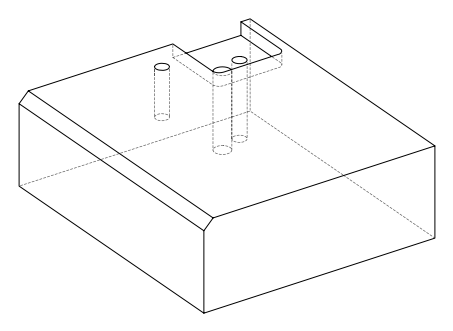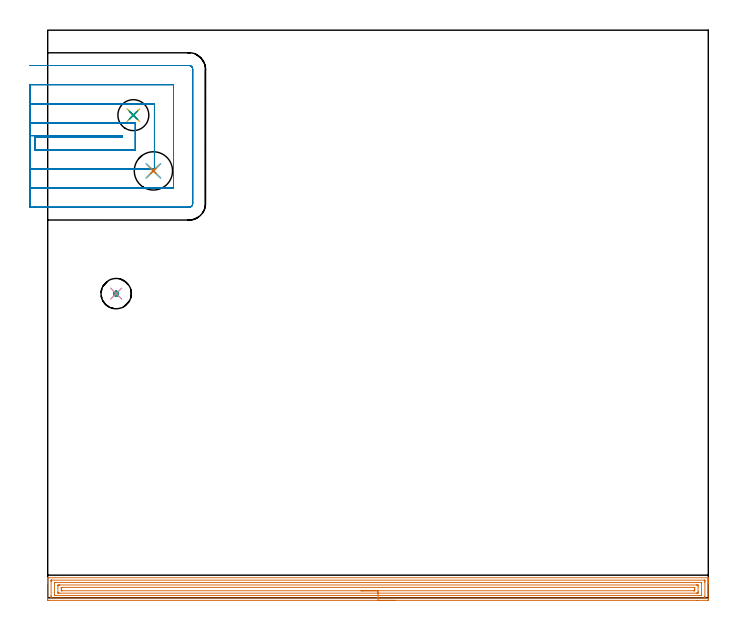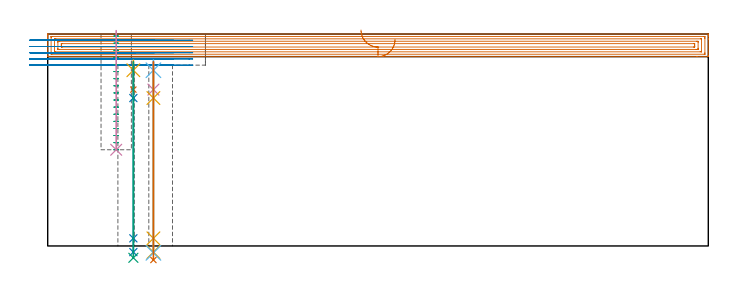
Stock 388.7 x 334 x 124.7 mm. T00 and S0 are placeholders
(PLAN: 13 operations, 10 tool changes, 32.4 min)
(1 AREA_MILL | FG_CHAMFER_SURFACE | UGT0205_001 | 15.82 min | 34375 mm3)
(2 MILL_SLOT | SLOT_PARTIAL_RECTANGULAR | UGT0201_133 | Follow Part, ap 3.75, ae 75% | 12.64 min | 166398 mm3)
(3 MILL_BLIND_HOLE_FROM_SOLID_MATERIAL | STEP1POCKET | UGT0201_133 | Spiral | 0.91 min | 16953 mm3)
(4 BORE_BLIND_HOLE | STEP1POCKET | UGT0332_075 | 0.28 min | 0 mm3)
(5 SPOT_DRILL | STEP1HOLE | NXT0321_9005460120000 | 0.05 min | 172 mm3)
(6 SPOT_DRILL_1 | STEP1HOLE_1 | NXT0321_9005460120000 | 0.05 min | 184 mm3)
(7 DRILL_BLIND_HOLE_INTO_CENTER | STEP1HOLE | NXT0301_067 | 0.07 min | 806 mm3)
(8 GUN_DRILL_THROUGH_HOLE | STEP1HOLE | UGT0307_006 | 0.55 min | 5903 mm3)
(9 DRILL_TO_ENLARGE_THROUGH_HOLE | STEP1HOLE | UGT0301_251 | 0.47 min | 20737 mm3)
(10 DRILL_BLIND_HOLE_INTO_CENTER_1 | STEP1HOLE_1 | NXT0301_067 | 0.07 min | 820 mm3)
(11 GUN_DRILL_THROUGH_HOLE_1 | STEP1HOLE_1 | UGT0307_006 | 0.53 min | 5895 mm3)
(12 DRILL_TO_ENLARGE_THROUGH_HOLE_1 | STEP1HOLE_1 | NXT0301_104 | 0.46 min | 9451 mm3)
(13 DRILL_TO_ENLARGE_THROUGH_HOLE_2 | STEP1HOLE_1 | UGT0301_054 | 0.47 min | 25906 mm3)
(TOOL UGT0205_001 | Chamfer Mill 20 x 3 x 45 deg. | D20 FL50 Z2)
(TOOL UGT0201_133 | Carbide End Mill 15.0 | D15 FL30 Z4)
(TOOL UGT0332_075 | 17.75 mm Rough Boring Bar | D17.75)
(TOOL NXT0321_9005460120000 | NC Spot Drill, 142deg, 12mm, Carbide, Uncoated | D12 PA142 FL30 Z2)
(TOOL NXT0301_067 | Carbide Drill 9.6mm [860.1-0960-029A1-MM 2214] | D9.6 PA140 FL47 Z2)
(TOOL UGT0307_006 | Gun Drill 9 mm | D9 PA130 FL24 Z1)
(TOOL UGT0301_251 | Twist Drill 18.2 mm | D18.2 PA118 FL135 Z2)
(TOOL NXT0301_104 | Carbide Drill 14mm [860.1-1400-112A1-MM 2214] | D14 PA140 FL123 Z2)
(TOOL UGT0301_054 | Twist Drill 22.5 mm | D22.5 PA118 FL155 Z2)
(OP 1 AREA_MILL)
G17 G21 G94 G90
T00 M6
G54
G17 G0 G90 X204.35 Y-1.5 S1061 M3
G43 Z134.7 H0
Z121.4
G94 G1 X204.312 Z120.528 F250.
X204.198 Z119.664
X204.009 Z118.812
X203.747 Z117.98
X203.413 Z117.174
X203.01 Z116.4
X202.542 Z115.664
X202.01 Z114.972
X201.421 Z114.329
X200.778 Z113.74
X200.086 Z113.208
X199.35 Z112.74
X198.576 Z112.337
X197.77 Z112.003
X196.938 Z111.741
X196.086 Z111.552
X195.222 Z111.438
X194.35 Z111.4
X0.61
X0.189 Y-1.496 Z111.402
X0.01 Y-1.492 Z111.406
X0. Y-1.309 Z111.588
Y8.681 Z121.575
Y9.24 Z122.137
Y9.564 Z122.46
Y10.123 Z123.019
Y10.447 Z123.342
Y11.095 Z123.995
Y11.455 Z124.354
X0.006 Y11.79 Z124.681
X0.008 Y11.797 Z124.688
X0.164 Y11.8 Z124.7
X388.536
X388.692 Y11.797 Z124.688
X388.694 Y11.79 Z124.681
X388.7 Y11.454 Z124.354
Y11.095 Z123.995
Y10.447 Z123.342
Y9.24 Z122.136
Y8.681 Z121.575
Y-1.03 Z111.868
X388.698 Y-1.311 Z111.586
X388.69 Y-1.492 Z111.406
X388.508 Y-1.499 Z111.399
X382.035 Y-1.5 Z111.4
X194.35
Y-0.086 Z112.814
X2.396 Y-0.085 Z112.815
X2.333
X2.018 Y-0.079 Z112.821
X2.01 Y0.023 Z112.923
X2.003 Y0.242 Z113.142
X2.001 Y0.736 Z113.636
X2. Y1.128 Z114.028
X2.001 Y9.564 Z122.464
X2.002 Y9.953 Z122.853
X2.01 Y10.346 Z123.246
X2.016 Y10.38 Z123.28
X2.034 Y10.381 Z123.281
X2.085 Y10.384 Z123.284
X2.188 Y10.385 Z123.285
X2.396 Y10.386 Z123.286
X386.304 Y10.385 Z123.285
X386.367
X386.682 Y10.379 Z123.279
X386.69 Y10.277 Z123.177
X386.697 Y10.058 Z122.958
X386.699 Y9.564 Z122.464
X386.7 Y9.172 Z122.072
X386.699 Y0.736 Z113.636
X386.698 Y0.346 Z113.246
X386.69 Y-0.047 Z112.853
X386.684 Y-0.08 Z112.82
X386.666 Y-0.081 Z112.819
X386.615 Y-0.084 Z112.816
X386.512 Y-0.085 Z112.815
X386.304 Y-0.086 Z112.814
X194.35
Y1.328 Z114.228
X4.475 Y1.329 Z114.229
X4.182 Y1.331 Z114.231
X4.084 Y1.332 Z114.232
X4.015 Y1.335 Z114.235
X4.01 Y1.439 Z114.339
X4.004 Y1.619 Z114.519
X4.001 Y1.798 Z114.698
Y8.681 Z121.581
X4.002 Y8.859 Z121.759
X4.006 Y8.92 Z121.82
X4.01 Y8.962 Z121.862
X4.036 Y8.964 Z121.864
X4.182 Y8.967 Z121.867
X4.781 Y8.971 Z121.871
X384.225
X384.518 Y8.969 Z121.869
X384.616 Y8.967 Z121.867
X384.685 Y8.965 Z121.865
X384.69 Y8.86 Z121.76
X384.696 Y8.681 Z121.581
X384.699 Y8.502 Z121.402
X384.7 Y1.619 Z114.519
X384.699 Y1.44 Z114.34
X384.694 Y1.38 Z114.28
X384.69 Y1.338 Z114.238
X384.664 Y1.335 Z114.235
X384.518 Y1.333 Z114.233
X383.919 Y1.329 Z114.229
X194.35 Y1.328 Z114.228
Y2.743 Z115.643
X6.86
X6.614 Y2.745 Z115.645
X6.119 Y2.75 Z115.65
X6.01 Y2.76 Z115.66
X6.006 Y2.953 Z115.853
X6. Y3.352 Z116.252
Y6.916 Z119.816
X6.006 Y7.341 Z120.241
X6.01 Y7.546 Z120.446
X6.218 Y7.55 Z120.45
X6.86 Y7.556 Z120.456
X7.104 Y7.557 Z120.457
X381.84 Y7.556 Z120.456
X382.086 Y7.555 Z120.455
X382.581 Y7.55 Z120.45
X382.69 Y7.54 Z120.44
X382.7 Y6.916 Z119.816
Y3.417 Z116.317
Y3.384 Z116.284
X382.694 Y2.959 Z115.859
X382.69 Y2.753 Z115.653
X382.482 Y2.749 Z115.649
X381.84 Y2.744 Z115.644
X381.596 Y2.743 Z115.643
X194.35
Y4.157 Z117.057
X8.534
X8.311 Y4.158 Z117.058
X8.163 Y4.16 Z117.06
X8.045 Y4.164 Z117.064
X8.009 Y4.169 Z117.069
X8.007 Y4.177 Z117.077
X8.004 Y4.267 Z117.167
X8. Y4.905 Z117.805
Y5.15 Z118.05
Y5.788 Z118.688
X8.001 Y6.033 Z118.933
X8.003 Y6.112 Z119.012
X8.006 Y6.131 Z119.031
X8.008 Y6.135 Z119.035
X8.051 Y6.138 Z119.038
X8.2 Y6.141 Z119.041
X8.423 Y6.143 Z119.043
X8.534
X380.166
X380.389 Y6.142 Z119.042
X380.537 Y6.14 Z119.04
X380.655 Y6.136 Z119.036
X380.691 Y6.131 Z119.031
X380.693 Y6.123 Z119.023
X380.696 Y6.033 Z118.933
X380.7 Y5.394 Z118.294
Y5.15 Z118.05
Y4.512 Z117.412
X380.699 Y4.267 Z117.167
X380.697 Y4.187 Z117.087
X380.694 Y4.169 Z117.069
X380.692 Y4.164 Z117.064
X380.649 Y4.162 Z117.062
X380.5 Y4.159 Z117.059
X380.277 Y4.157 Z117.057
X380.166
X194.35
X193.478 Z117.095
X192.614 Z117.209
X191.762 Z117.398
X190.93 Z117.66
X190.124 Z117.994
X189.35 Z118.397
X188.614 Z118.865
X187.922 Z119.396
X187.279 Z119.986
X186.69 Z120.629
X186.158 Z121.321
X185.69 Z122.057
X185.287 Z122.831
X184.953 Z123.637
X184.691 Z124.469
X184.502 Z125.32
X184.388 Z126.185
X184.35 Z127.057
G0 Z134.7
M5
M2
(OP 2 MILL_SLOT)
G17 G21 G94 G90
T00 M6
G54
G17 G0 G90 X-10.5 Y271.95 S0 M3
G43 Z134.7 H0
Z121.04
G94 G1 X-7.5 F250.
X44.05 F500.
Y271.05
X-7.5
Y263.55
X51.55
Y279.45
X-7.5
X-10.5 F250.
Y252.3
X-7.5
X62.8 F500.
Y290.7
X-7.5
X-10.5 F250.
Y241.05
X-7.5
X74.05 F500.
Y301.95
X-7.5
X-10.5 F250.
Y229.8
X-7.5
X83.2 F500.
G3 X85.3 Y231.9 R2.1
G1 Y311.1
G3 X83.2 Y313.2 R2.1
G1 X-7.5
X-10.5 F250.
G0 Y271.95 Z117.38
G1 X-7.5
X44.05 F500.
Y271.05
X-7.5
Y263.55
X51.55
Y279.45
X-7.5
X-10.5 F250.
Y252.3
X-7.5
X62.8 F500.
Y290.7
X-7.5
X-10.5 F250.
Y241.05
X-7.5
X74.05 F500.
Y301.95
X-7.5
X-10.5 F250.
Y229.8
X-7.5
X83.2 F500.
G3 X85.3 Y231.9 R2.1
G1 Y311.1
G3 X83.2 Y313.2 R2.1
G1 X-7.5
X-10.5 F250.
G0 Y271.95 Z113.72
G1 X-7.5
X44.05 F500.
Y271.05
X-7.5
Y263.55
X51.55
Y279.45
X-7.5
X-10.5 F250.
Y252.3
X-7.5
X62.8 F500.
Y290.7
X-7.5
X-10.5 F250.
Y241.05
X-7.5
X74.05 F500.
Y301.95
X-7.5
X-10.5 F250.
Y229.8
X-7.5
X83.2 F500.
G3 X85.3 Y231.9 R2.1
G1 Y311.1
G3 X83.2 Y313.2 R2.1
G1 X-7.5
X-10.5 F250.
G0 Y271.95 Z110.06
G1 X-7.5
X44.05 F500.
Y271.05
X-7.5
Y263.55
X51.55
Y279.45
X-7.5
X-10.5 F250.
Y252.3
X-7.5
X62.8 F500.
Y290.7
X-7.5
X-10.5 F250.
Y241.05
X-7.5
X74.05 F500.
Y301.95
X-7.5
X-10.5 F250.
Y229.8
X-7.5
X83.2 F500.
G3 X85.3 Y231.9 R2.1
G1 Y311.1
G3 X83.2 Y313.2 R2.1
G1 X-7.5
X-10.5 F250.
G0 Y271.95 Z106.4
G1 X-7.5
X44.05 F500.
Y271.05
X-7.5
Y263.55
X51.55
Y279.45
X-7.5
X-10.5 F250.
Y252.3
X-7.5
X62.8 F500.
Y290.7
X-7.5
X-10.5 F250.
Y241.05
X-7.5
X74.05 F500.
Y301.95
X-7.5
X-10.5 F250.
Y229.8
X-7.5
X83.2 F500.
G3 X85.3 Y231.9 R2.1
G1 Y311.1
G3 X83.2 Y313.2 R2.1
G1 X-7.5
X-10.5 F250.
G0 Z134.7
M5
M2
(OP 3 MILL_BLIND_HOLE_FROM_SOLID_MATERIAL)
G17 G21 G94 G90
T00 M6
G54
G17 G0 G90 X40.3 Y179. S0 M3
G43 Z134.7 H0
Z123.518
G94 G3 X41. Y179.7 R0.7 F250.
X40.3 Y180.4 R0.7
X38.9 Y179. R1.4
X40.3 Y180.4 R-1.4
X39.6 Y179.7 R0.7
X40.3 Y179. R0.7
G0 Z119.335
G3 X41. Y179.7 R0.7
X40.3 Y180.4 R0.7
X38.9 Y179. R1.4
X40.3 Y180.4 R-1.4
X39.6 Y179.7 R0.7
X40.3 Y179. R0.7
G0 Z115.153
G3 X41. Y179.7 R0.7
X40.3 Y180.4 R0.7
X38.9 Y179. R1.4
X40.3 Y180.4 R-1.4
X39.6 Y179.7 R0.7
X40.3 Y179. R0.7
G0 Z110.971
G3 X41. Y179.7 R0.7
X40.3 Y180.4 R0.7
X38.9 Y179. R1.4
X40.3 Y180.4 R-1.4
X39.6 Y179.7 R0.7
X40.3 Y179. R0.7
G0 Z106.788
G3 X41. Y179.7 R0.7
X40.3 Y180.4 R0.7
X38.9 Y179. R1.4
X40.3 Y180.4 R-1.4
X39.6 Y179.7 R0.7
X40.3 Y179. R0.7
G0 Z102.606
G3 X41. Y179.7 R0.7
X40.3 Y180.4 R0.7
X38.9 Y179. R1.4
X40.3 Y180.4 R-1.4
X39.6 Y179.7 R0.7
X40.3 Y179. R0.7
G0 Z98.424
G3 X41. Y179.7 R0.7
X40.3 Y180.4 R0.7
X38.9 Y179. R1.4
X40.3 Y180.4 R-1.4
X39.6 Y179.7 R0.7
X40.3 Y179. R0.7
G0 Z94.241
G3 X41. Y179.7 R0.7
X40.3 Y180.4 R0.7
X38.9 Y179. R1.4
X40.3 Y180.4 R-1.4
X39.6 Y179.7 R0.7
X40.3 Y179. R0.7
G0 Z90.059
G3 X41. Y179.7 R0.7
X40.3 Y180.4 R0.7
X38.9 Y179. R1.4
X40.3 Y180.4 R-1.4
X39.6 Y179.7 R0.7
X40.3 Y179. R0.7
G0 Z85.876
G3 X41. Y179.7 R0.7
X40.3 Y180.4 R0.7
X38.9 Y179. R1.4
X40.3 Y180.4 R-1.4
X39.6 Y179.7 R0.7
X40.3 Y179. R0.7
G0 Z81.694
G3 X41. Y179.7 R0.7
X40.3 Y180.4 R0.7
X38.9 Y179. R1.4
X40.3 Y180.4 R-1.4
X39.6 Y179.7 R0.7
X40.3 Y179. R0.7
G0 Z77.512
G3 X41. Y179.7 R0.7
X40.3 Y180.4 R0.7
X38.9 Y179. R1.4
X40.3 Y180.4 R-1.4
X39.6 Y179.7 R0.7
X40.3 Y179. R0.7
G0 Z73.329
G3 X41. Y179.7 R0.7
X40.3 Y180.4 R0.7
X38.9 Y179. R1.4
X40.3 Y180.4 R-1.4
X39.6 Y179.7 R0.7
X40.3 Y179. R0.7
G0 Z69.147
G3 X41. Y179.7 R0.7
X40.3 Y180.4 R0.7
X38.9 Y179. R1.4
X40.3 Y180.4 R-1.4
X39.6 Y179.7 R0.7
X40.3 Y179. R0.7
G0 Z64.965
G3 X41. Y179.7 R0.7
X40.3 Y180.4 R0.7
X38.9 Y179. R1.4
X40.3 Y180.4 R-1.4
X39.6 Y179.7 R0.7
X40.3 Y179. R0.7
G0 Z60.782
G3 X41. Y179.7 R0.7
X40.3 Y180.4 R0.7
X38.9 Y179. R1.4
X40.3 Y180.4 R-1.4
X39.6 Y179.7 R0.7
X40.3 Y179. R0.7
G0 Z56.6
G3 X41. Y179.7 R0.7
X40.3 Y180.4 R0.7
X38.9 Y179. R1.4
X40.3 Y180.4 R-1.4
X39.6 Y179.7 R0.7
X40.3 Y179. R0.7
G0 Z134.7
M5
M2
(OP 4 BORE_BLIND_HOLE)
G17 G21 G94 G90
T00 M6
G54
G17 G0 G90 X40.3 Y179. S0 M3
G43 Z134.7 H0
G94 G85 G98 Z56.6 F250. R126.7
G80
M5
M2
(OP 5 SPOT_DRILL)
G17 G21 G94 G90
T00 M6
G54
G17 G0 G90 X50.4 Y284. S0 M3
G43 Z134.7 H0
G94 G81 G98 Z103.4 F250. R109.4
G80
M5
M2
(OP 6 SPOT_DRILL_1)
G17 G21 G94 G90
T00 M6
G54
G17 G0 G90 X62.2 Y251.2 S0 M3
G43 Z134.7 H0
G94 G81 G98 Z103.4 F250. R109.4
G80
M5
M2
(OP 7 DRILL_BLIND_HOLE_INTO_CENTER)
G17 G21 G94 G90
T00 M6
G54
G17 G0 G90 X50.4 Y284. S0 M3
G43 Z134.7 H1
G94 G81 G98 Z92. F250. R108.4
G80
M5
M2
(OP 8 GUN_DRILL_THROUGH_HOLE)
G17 G21 G94 G90
T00 M6
G54
G17 G0 G90 X50.4 Y284. M8
G43 Z134.7 H0
Z105.24
S716 M3
G94 G1 Z87.039 F125. M26
G4 X.084
Z4.5 F250.
G4 X.084
Z-3.598 F125.
G4 X.084
M5
M9
G0 Z105.24
Z134.7
M2
(OP 9 DRILL_TO_ENLARGE_THROUGH_HOLE)
G17 G21 G94 G90
T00 M6
G54
G17 G0 G90 X50.4 Y284. S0 M3
G43 Z134.7 H0
G94 G73 G98 Z-6.968 F250. Q16.195 R108.4
G80
M5
M2
(OP 10 DRILL_BLIND_HOLE_INTO_CENTER_1)
G17 G21 G94 G90
T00 M6
G54
G17 G0 G90 X62.2 Y251.2 S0 M3
G43 Z134.7 H1
G94 G81 G98 Z92. F250. R108.4
G80
M5
M2
(OP 11 GUN_DRILL_THROUGH_HOLE_1)
G17 G21 G94 G90
T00 M6
G54
G17 G0 G90 X62.2 Y251.2 M8
G43 Z134.7 H0
Z102.568
S716 M3
G94 G1 Z87.039 F125. M26
G4 X.084
Z4.5 F250.
G4 X.084
Z-3.598 F125.
G4 X.084
M5
M9
G0 Z102.568
Z134.7
M2
(OP 12 DRILL_TO_ENLARGE_THROUGH_HOLE_1)
G17 G21 G94 G90
T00 M6
G54
G17 G0 G90 X62.2 Y251.2 S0 M3
G43 Z134.7 H1
G94 G73 G98 Z-4.048 F250. Q13.806 R108.4
G80
M5
M2
(OP 13 DRILL_TO_ENLARGE_THROUGH_HOLE_2)
G17 G21 G94 G90
T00 M6
G54
G17 G0 G90 X62.2 Y251.2 S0 M3
G43 Z134.7 H0
G94 G73 G98 Z-8.26 F250. Q19.11 R108.4
G80
M5
M2
